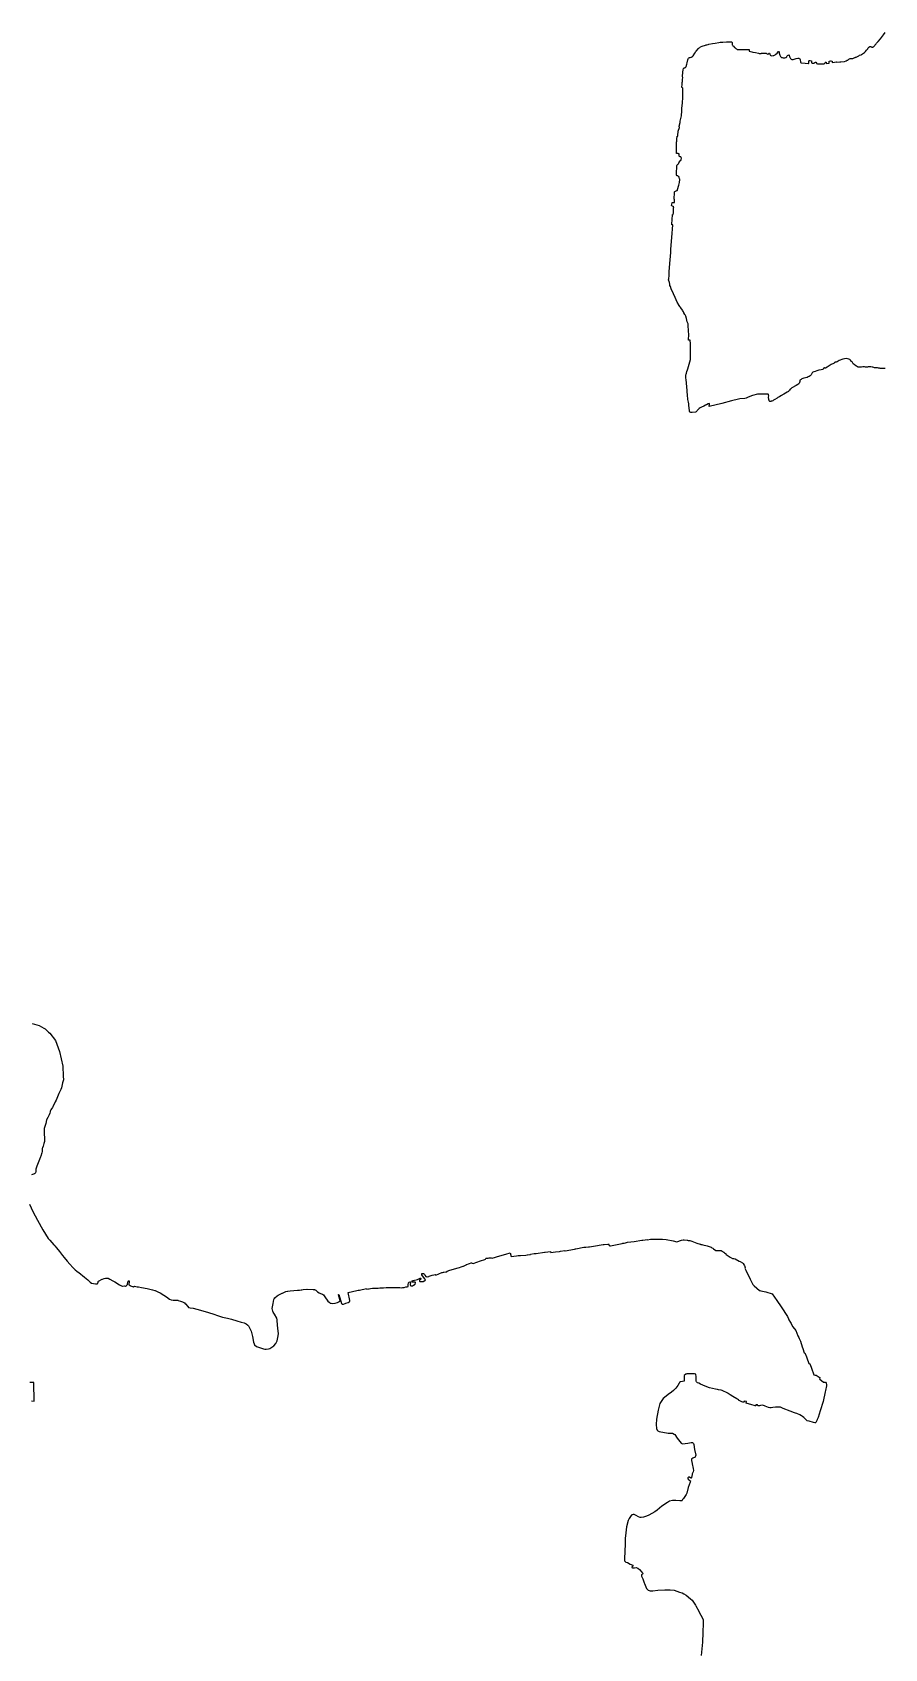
# Model space of a CAD drawing. Header units: inches. Extents: x 1341578 to 1502124, y 557203 to 748561.
# Drawn here: x 1483355 to 1487694, y 588468 to 596690 of the extents above; entities that cross this region are included whole.
import ezdxf

# ---------------------------------------------------------------- set-up
doc = ezdxf.new("R2010")
doc.units = ezdxf.units.IN
doc.header["$MEASUREMENT"] = 0
doc.layers.add('Zipcode', color=7, linetype='Continuous')

msp = doc.modelspace()

# ---------------------------------------------------------------- linework, layer by layer
at = {"layer": 'Zipcode'}
for points in [[(1487695.8, 594979.7), (1487691.7, 594980.2), (1487688.2, 594980.6), (1487684.1, 594980), (1487677.7, 594979.6), (1487674.8, 594979.7), (1487670.3, 594980.6), (1487666.8, 594981.3), (1487661.8, 594982.1), (1487656.6, 594982.4), (1487653.6, 594982.6), (1487645.1, 594983), (1487641, 594984), (1487638.9, 594984.5), (1487632.7, 594986.4), (1487630.6, 594987.3), (1487622.6, 594988.3), (1487615.7, 594988.3), (1487610, 594988), (1487605.9, 594987.4), (1487596.4, 594987.2), (1487590.7, 594987.7), (1487587.5, 594987.8), (1487584.4, 594987.9), (1487582.6, 594987.8), (1487576.3, 594987.1), (1487564.7, 594985.9), (1487560.8, 594986.3), (1487558, 594987.2), (1487554.8, 594988.7), (1487550.7, 594991.2), (1487547.4, 594993.7), (1487538, 595000.3), (1487533.7, 595003.9), (1487531.4, 595007.1), (1487529.9, 595010.3), (1487527.5, 595013.6), (1487525.2, 595016), (1487520.3, 595022.2), (1487515.6, 595026.2), (1487510.4, 595027.6), (1487504.2, 595029.7), (1487497.7, 595030.1), (1487480.7, 595026.8), (1487461.8, 595021.3), (1487450.9, 595013.9), (1487446.4, 595012.3), (1487442.1, 595011.6), (1487440, 595011), (1487437.8, 595009.7), (1487435.6, 595007.6), (1487432.3, 595004.8), (1487420.7, 594999.3), (1487400.8, 594986.7), (1487393, 594981.8), (1487389.6, 594981.3), (1487387.3, 594982.4), (1487384.7, 594982.7), (1487382.9, 594981.2), (1487381.6, 594979.4), (1487379.9, 594977.2), (1487376.5, 594974.4), (1487369.7, 594973), (1487359.1, 594970.7), (1487352.9, 594969.8), (1487348.5, 594968.4), (1487339.5, 594965.2), (1487332.2, 594962.9), (1487327.6, 594960.5), (1487324.6, 594957.8), (1487322.6, 594954.4), (1487320.5, 594950.8), (1487318.9, 594948.2), (1487314, 594943.2), (1487309.3, 594939.8), (1487304.2, 594937.4), (1487298.5, 594934.5), (1487282, 594929.8), (1487277, 594928.6), (1487271.5, 594927.2), (1487267.7, 594924.6), (1487264.2, 594922), (1487262.3, 594919.8), (1487261.5, 594917.4), (1487260.9, 594914.3), (1487259.9, 594909.3), (1487259.5, 594907.2), (1487258.7, 594904.4), (1487257.1, 594901.7), (1487256.4, 594901.3), (1487251.3, 594898.3), (1487243.1, 594893.4), (1487221.7, 594881), (1487216.3, 594877.2), (1487211.7, 594873.9), (1487208.7, 594869.7), (1487206.2, 594866.4), (1487203.5, 594863.2), (1487197.5, 594858.8), (1487180.3, 594848.5), (1487173.7, 594845.4), (1487172.3, 594844.7), (1487167.5, 594842.4), (1487159.1, 594838), (1487154.1, 594834.5), (1487150.1, 594831.5), (1487146.7, 594829), (1487133.7, 594821.9), (1487127.8, 594818.3), (1487124.1, 594816), (1487119.6, 594814), (1487115.8, 594812.8), (1487113.6, 594812.5), (1487110.4, 594812.1), (1487108.7, 594812.5), (1487106.7, 594813.9), (1487106.1, 594814.9), (1487106, 594815.1), (1487105.4, 594817.1), (1487104.2, 594821.5), (1487104.1, 594821.9), (1487103.4, 594825.2), (1487102.8, 594828.6), (1487102.6, 594831.7), (1487102, 594834.1), (1487103.1, 594841.6), (1487102.7, 594844), (1487101.4, 594847.7), (1487100, 594848.9), (1487096.4, 594848.9), (1487090.4, 594849), (1487084.7, 594849.1), (1487080.8, 594849.3), (1487075.3, 594848.4), (1487054.2, 594849.8), (1487053, 594849.8), (1487051.7, 594849.8), (1487048, 594848.8), (1487046.3, 594848.4), (1487020.6, 594842), (1487006.5, 594837.7), (1486995.1, 594831.9), (1486988.6, 594829.5), (1486982.5, 594827.4), (1486956.5, 594824.8), (1486948.9, 594823.6), (1486913.9, 594814.5), (1486865.1, 594802.1), (1486800.7, 594785.9), (1486802.3, 594798.8), (1486802.3, 594800.8), (1486802.3, 594800.8), (1486801.1, 594801.4), (1486798.6, 594800.9), (1486795.6, 594799.4), (1486786.9, 594795.2), (1486786.5, 594795), (1486785.7, 594794.6), (1486781.3, 594792.6), (1486781.3, 594792.6), (1486773.2, 594788.8), (1486761.6, 594783.5), (1486754.8, 594779.7), (1486750.1, 594776.6), (1486745.7, 594773.2), (1486740.8, 594767.8), (1486739.1, 594765.4), (1486737.2, 594762.1), (1486737.2, 594762.1), (1486735.9, 594760.4), (1486733.7, 594758.8), (1486730.9, 594757.6), (1486713.5, 594756.4), (1486709.6, 594756.5), (1486706.6, 594756.7), (1486704, 594757.4), (1486702.6, 594758.5), (1486702.5, 594758.7), (1486701.2, 594760.7), (1486700.9, 594761.5), (1486699.5, 594765.2), (1486696.4, 594792.6), (1486696.4, 594796), (1486696.5, 594800.8), (1486695, 594808.2), (1486692.9, 594815.7), (1486691.9, 594821.5), (1486691.3, 594828.4), (1486690.5, 594839.4), (1486688.3, 594867.9), (1486683.2, 594923.3), (1486681.9, 594931.3), (1486681.1, 594937.5), (1486681.2, 594942.2), (1486681.8, 594946.8), (1486682.9, 594951.6), (1486684.1, 594955.6), (1486686.9, 594964.2), (1486689.7, 594973.5), (1486691.4, 594978.9), (1486698.6, 595002.2), (1486705.7, 595026), (1486705.5, 595030.5), (1486704.9, 595036.7), (1486704.9, 595050.1), (1486705.2, 595061.3), (1486705.4, 595067.7), (1486705.5, 595073), (1486704.6, 595110.5), (1486703.7, 595118.7), (1486703.5, 595123.9), (1486694.9, 595124), (1486695.6, 595135.4), (1486695.9, 595141.8), (1486696.3, 595149), (1486694, 595197), (1486693.7, 595198.9), (1486692.7, 595205.9), (1486692.6, 595206.2), (1486688.4, 595217.4), (1486684.5, 595234.6), (1486681.6, 595245.2), (1486679.6, 595249.5), (1486677.7, 595252.5), (1486676.7, 595254.1), (1486671.4, 595263.4), (1486670.7, 595264.6), (1486669.3, 595268.4), (1486667, 595272.9), (1486663.8, 595276.8), (1486655.7, 595289.2), (1486652.7, 595292.5), (1486652, 595293.5), (1486646.3, 595301.9), (1486645.7, 595302.8), (1486638, 595317.3), (1486626.3, 595340.8), (1486618.1, 595359), (1486606.9, 595385.8), (1486602.8, 595396.3), (1486600.7, 595402.1), (1486600, 595406.6), (1486599.5, 595410.3), (1486598.8, 595413.9), (1486597.6, 595417.9), (1486594, 595431.4), (1486594.5, 595436.3), (1486595.8, 595452.7), (1486596.4, 595460.7), (1486597.3, 595471.5), (1486600.4, 595513.7), (1486604.7, 595570.4), (1486605.3, 595579.6), (1486605.8, 595587.5), (1486609.6, 595646.6), (1486614.5, 595711.3), (1486610.1, 595710.9), (1486610.1, 595711.6), (1486610.7, 595720.2), (1486611.4, 595730.6), (1486611.5, 595731.6), (1486612.2, 595742.3), (1486613.4, 595755.8), (1486614, 595763.5), (1486614, 595763.8), (1486616.7, 595763.8), (1486617.3, 595764.9), (1486617.7, 595767.3), (1486617.9, 595769.6), (1486618.5, 595780.7), (1486618.7, 595784.6), (1486619.3, 595796.4), (1486619.6, 595801.4), (1486618.8, 595802.9), (1486616.7, 595803.8), (1486613.2, 595805.3), (1486609.4, 595807), (1486609.1, 595808.1), (1486609.2, 595808.7), (1486612.4, 595823.1), (1486612.5, 595823.7), (1486613.7, 595823.6), (1486614.1, 595823.6), (1486618.7, 595823.5), (1486620.8, 595823.5), (1486622.6, 595823.4), (1486623, 595824.5), (1486623, 595826.9), (1486623, 595830.5), (1486622.9, 595834.1), (1486622.9, 595839.2), (1486622.8, 595840.7), (1486622.7, 595844.9), (1486622.6, 595847.6), (1486623.6, 595868.6), (1486623.9, 595874.5), (1486624.2, 595879), (1486624.2, 595879.1), (1486625.9, 595880.8), (1486629.3, 595882), (1486632.1, 595883.1), (1486635.2, 595884.5), (1486636.7, 595885.6), (1486638.5, 595887.3), (1486639.7, 595889.9), (1486645.4, 595911.9), (1486649.1, 595926.3), (1486649.8, 595932.2), (1486650.1, 595936.7), (1486650.2, 595942.3), (1486649.8, 595944.6), (1486648.2, 595951.6), (1486646.9, 595954), (1486644.4, 595957), (1486640.9, 595959), (1486638, 595959.6), (1486636.4, 595959.9), (1486635.3, 595961.5), (1486634.5, 595964), (1486634.7, 595987.3), (1486634.8, 595993.6), (1486634.9, 596002.8), (1486634.9, 596006.5), (1486634.9, 596009.1), (1486635.4, 596011.7), (1486636.5, 596013.3), (1486637.7, 596014.7), (1486639.5, 596016.6), (1486641.8, 596019.5), (1486644, 596022.8), (1486645.9, 596025.4), (1486646.8, 596026.6), (1486648, 596029.3), (1486648.3, 596030), (1486651.9, 596036.3), (1486653.8, 596037.1), (1486656.4, 596038.5), (1486657.9, 596042.2), (1486658.6, 596050.2), (1486658.1, 596053.7), (1486656, 596055.7), (1486652.8, 596057.1), (1486649.9, 596058.3), (1486647.8, 596060.6), (1486647.3, 596063.4), (1486647, 596067.7), (1486646.7, 596071.1), (1486644.4, 596072.5), (1486641.7, 596072.8), (1486634.2, 596074), (1486633.8, 596074.6), (1486633.8, 596075.5), (1486633.8, 596081.9), (1486633.6, 596116.3), (1486634.6, 596131.3), (1486635, 596136.7), (1486635.8, 596147.3), (1486637, 596159.3), (1486637.3, 596160.9), (1486637.5, 596161), (1486637.9, 596161.2), (1486639.4, 596161.8), (1486639.5, 596161.8), (1486640.2, 596162.1), (1486640.7, 596170), (1486642.3, 596181.6), (1486643.2, 596187.5), (1486643.7, 596191.3), (1486646.9, 596200.7), (1486648.5, 596205.8), (1486648.5, 596208.3), (1486647.8, 596209.8), (1486647.2, 596212.1), (1486651.8, 596231.6), (1486653.2, 596237.7), (1486659.4, 596264.2), (1486661, 596290.6), (1486661.8, 596304.2), (1486664, 596330.1), (1486664.4, 596335.8), (1486665.9, 596353.8), (1486666.1, 596379.4), (1486666.2, 596384.5), (1486666.3, 596397.9), (1486666.1, 596405.6), (1486665.4, 596406.3), (1486665.1, 596406.7), (1486663.1, 596407.5), (1486662, 596409), (1486661.7, 596410.3), (1486662.7, 596425.1), (1486663.5, 596434.9), (1486664, 596440.2), (1486664.9, 596452.1), (1486665.7, 596458.2), (1486665.5, 596460), (1486664.6, 596462.7), (1486664, 596465.7), (1486664.1, 596469.6), (1486665.9, 596481.4), (1486666.7, 596486.5), (1486668.5, 596498.6), (1486669.8, 596505.6), (1486671.4, 596508.3), (1486675, 596509.1), (1486676.8, 596509.4), (1486678.6, 596510.1), (1486680.2, 596511.6), (1486681.3, 596513.3), (1486682.4, 596515.7), (1486685.9, 596528.6), (1486687.5, 596534.1), (1486691.7, 596549.3), (1486693, 596554.9), (1486694.6, 596558.6), (1486696.2, 596560.5), (1486697.8, 596560.8), (1486699.6, 596561.2), (1486704.2, 596562.2), (1486708, 596563.3), (1486710.9, 596564), (1486712.1, 596564.6), (1486714, 596565.4), (1486719.2, 596570), (1486727, 596583.3), (1486727.5, 596584.2), (1486728.5, 596586.1), (1486730.4, 596590.2), (1486733.7, 596594.6), (1486746.3, 596607.9), (1486746.3, 596607.9), (1486749.8, 596610.5), (1486752, 596612.3), (1486752.9, 596613.1), (1486756.6, 596615.4), (1486756.9, 596615.6), (1486764.2, 596618.9), (1486781.5, 596624.5), (1486785.6, 596625.8), (1486786.4, 596626), (1486788.7, 596626.5), (1486794.8, 596627.8), (1486799, 596628.7), (1486816.5, 596633), (1486830.6, 596635.3), (1486848.6, 596638.2), (1486856.4, 596639.3), (1486870.1, 596640), (1486889.2, 596641.2), (1486899.3, 596641.5), (1486899.8, 596641.5), (1486913, 596641), (1486914.7, 596640.4), (1486916.4, 596638.8), (1486917.1, 596636.9), (1486917.8, 596633.6), (1486917.7, 596630.7), (1486917.3, 596627.6), (1486917.6, 596625.6), (1486918.8, 596623.8), (1486921.3, 596621.3), (1486923.7, 596618.9), (1486929.7, 596613.1), (1486932.5, 596610.2), (1486935.2, 596607.7), (1486938.8, 596605.2), (1486940.9, 596603.7), (1486941.8, 596603.5), (1486943.1, 596603.1), (1486965.5, 596603.2), (1486971.5, 596603.1), (1486977.5, 596602.9), (1486991.2, 596602.7), (1487002.2, 596603.1), (1487002.9, 596603.1), (1487004.3, 596602.2), (1487004, 596598), (1487003.6, 596593.7), (1487017.9, 596590.5), (1487023.1, 596589.4), (1487035.3, 596586.7), (1487036.5, 596586.4), (1487051.2, 596583.1), (1487055.3, 596581.8), (1487057.6, 596581.7), (1487060.7, 596582), (1487062.9, 596582.4), (1487065.3, 596582.8), (1487066.7, 596583.1), (1487069.7, 596583.2), (1487087.5, 596583.3), (1487090, 596583), (1487092.3, 596582.5), (1487092.7, 596582.3), (1487099.6, 596578.8), (1487100.5, 596578.9), (1487101, 596579), (1487102.1, 596579.8), (1487104.3, 596581.9), (1487106.3, 596583.3), (1487107.8, 596583.1), (1487108.7, 596580.7), (1487109.5, 596577.8), (1487110, 596575.3), (1487111.1, 596573.1), (1487113.6, 596571.3), (1487116.8, 596570.6), (1487125.3, 596571.5), (1487129, 596572.1), (1487132.3, 596573.7), (1487135.4, 596576), (1487139.7, 596579.3), (1487146.8, 596584.5), (1487152.3, 596591.4), (1487153.7, 596592.7), (1487155, 596592.1), (1487155.9, 596590.4), (1487156.4, 596587.3), (1487157.2, 596584.2), (1487158.1, 596579.1), (1487159.7, 596574), (1487161.4, 596570.1), (1487163.3, 596566.9), (1487165.7, 596564.3), (1487168.6, 596562.5), (1487172.3, 596561.3), (1487177, 596560.4), (1487184.6, 596560.3), (1487190.9, 596561.7), (1487192.5, 596562.5), (1487194.7, 596564.3), (1487196.2, 596566.7), (1487197.8, 596570.1), (1487199.5, 596572.3), (1487205.9, 596575.3), (1487207.1, 596574.3), (1487208, 596572), (1487208.9, 596569.2), (1487209.4, 596565.8), (1487210.1, 596562.7), (1487214.1, 596557.4), (1487216.3, 596555.2), (1487218.2, 596553.6), (1487220.8, 596552.1), (1487223.5, 596551.2), (1487227.8, 596551.6), (1487233.5, 596553.8), (1487243, 596557), (1487252.1, 596558.3), (1487255.8, 596557.7), (1487258.3, 596556.7), (1487260.8, 596554.1), (1487262.5, 596551.1), (1487263.4, 596548.2), (1487264.3, 596540.9), (1487265.5, 596537.3), (1487266.1, 596535.8), (1487266.3, 596535.4), (1487289, 596533.5), (1487306.3, 596531.7), (1487307, 596531.9), (1487307, 596532), (1487308.1, 596544.7), (1487310.2, 596547), (1487314.9, 596546.9), (1487321, 596545.4), (1487321.3, 596545.3), (1487321.1, 596539.3), (1487320.9, 596538.3), (1487320.9, 596536.2), (1487320.8, 596534.7), (1487321.8, 596534), (1487323.8, 596533.5), (1487327.7, 596533.1), (1487330.8, 596532.5), (1487333.2, 596533), (1487337.6, 596535.7), (1487339.7, 596537.1), (1487342.1, 596538.3), (1487344.2, 596538.7), (1487345.2, 596537.8), (1487345.5, 596536.6), (1487345.9, 596533.8), (1487346.3, 596531.2), (1487351.5, 596530.2), (1487358.2, 596530.2), (1487366.5, 596530), (1487372.3, 596529.9), (1487384.2, 596530.2), (1487386.1, 596530.2), (1487387.2, 596530.6), (1487388.9, 596532.6), (1487391.1, 596535.5), (1487393.1, 596538.3), (1487394.3, 596538.8), (1487395.1, 596538.6), (1487395.2, 596536.6), (1487395.4, 596532.3), (1487395.8, 596530.5), (1487410.1, 596533.3), (1487410.6, 596534.5), (1487410.6, 596541.9), (1487411.2, 596542.7), (1487417, 596544.5), (1487418.1, 596544.6), (1487420.2, 596544.6), (1487424.3, 596543.7), (1487425.5, 596543.2), (1487425.6, 596538.5), (1487426.1, 596537.2), (1487428, 596536.5), (1487448.8, 596539.3), (1487448.8, 596539.3), (1487449.6, 596537.9), (1487450.4, 596538), (1487465, 596539.6), (1487468.9, 596540), (1487470.9, 596540.2), (1487489, 596542.1), (1487497.8, 596545.4), (1487502, 596547.4), (1487505.2, 596548.3), (1487507.9, 596549.3), (1487509.7, 596550.9), (1487511.3, 596552.8), (1487514.7, 596555.2), (1487517, 596556.1), (1487522.3, 596556.4), (1487525.7, 596556), (1487528.1, 596556), (1487528.4, 596556), (1487530.6, 596556.5), (1487531.3, 596556.7), (1487534.4, 596558.1), (1487538.3, 596559.9), (1487541.1, 596560.9), (1487543.1, 596561.9), (1487545.5, 596562.9), (1487548.1, 596564), (1487561.7, 596570.3), (1487566.1, 596573.1), (1487571.3, 596574.9), (1487573.4, 596575.4), (1487575.9, 596576.6), (1487580.4, 596579.5), (1487591.2, 596587.9), (1487593.5, 596589.7), (1487596.6, 596592.9), (1487601.6, 596599.5), (1487607, 596606.6), (1487610, 596610.7), (1487613.6, 596613.9), (1487618.3, 596617.4), (1487621.8, 596616.9), (1487624.2, 596616.3), (1487624.7, 596616), (1487626.9, 596615.2), (1487628.6, 596614.7), (1487631.1, 596614.4), (1487633.5, 596615), (1487635.1, 596615.6), (1487636.1, 596616.7), (1487649.9, 596631.7), (1487652.6, 596634.6), (1487660.2, 596642.8), (1487671.8, 596655.9), (1487687, 596676.7), (1487695.8, 596689.7)], [(1483354.3, 591647.7), (1483389.5, 591637.1), (1483413.8, 591624.2), (1483420.2, 591620.7), (1483433.4, 591609), (1483438.3, 591604.6), (1483444.3, 591599.2), (1483473.4, 591562.4), (1483493.9, 591505.7), (1483510.1, 591430.4), (1483512.8, 591380.4), (1483513.7, 591361.4), (1483509.3, 591346.4), (1483504.4, 591320.8), (1483500.7, 591312.2), (1483495.3, 591301.6), (1483490.6, 591291.4), (1483490.6, 591291.3), (1483475.9, 591258.9), (1483471.5, 591249.3), (1483469.9, 591245), (1483462.4, 591232.1), (1483460.1, 591223.5), (1483458.1, 591220.3), (1483452.5, 591214.2), (1483452.5, 591214.1), (1483449.4, 591209.4), (1483446.3, 591202.3), (1483445.8, 591199.6), (1483444.1, 591191.8), (1483441.5, 591182.8), (1483433.6, 591169.2), (1483427.5, 591158.6), (1483424.2, 591140.3), (1483418.5, 591124.5), (1483415.5, 591114.3), (1483415.1, 591105.9), (1483415.6, 591098.9), (1483416.2, 591081.2), (1483416.7, 591069.2), (1483416.8, 591058.5), (1483416.7, 591048.7), (1483414.2, 591038.2), (1483410.9, 591024.8), (1483406.7, 591016.5), (1483405.7, 591013.1), (1483404.7, 591006.6), (1483405, 590999.8), (1483405, 590997.8), (1483403.2, 590991.1), (1483397.9, 590974.1), (1483396.7, 590970.6), (1483391.5, 590956), (1483379, 590921.8), (1483373.9, 590907.8), (1483373.6, 590903.2), (1483373.1, 590895.7), (1483371.5, 590889.2), (1483369.8, 590886.3), (1483367.4, 590884.1), (1483366.1, 590883.6), (1483365.2, 590883.3), (1483362.1, 590881.7), (1483351.2, 590878.6)], [(1483341.1, 590729.7), (1483358.7, 590692.2), (1483381.4, 590648.2), (1483409.6, 590598), (1483435.9, 590555.2), (1483444.6, 590546.1), (1483465.6, 590522.7), (1483470, 590517.8), (1483478.1, 590507.6), (1483493, 590489.1), (1483493, 590489), (1483509.6, 590468.3), (1483517.8, 590457.9), (1483532.3, 590438.4), (1483546, 590423.3), (1483546.1, 590423.2), (1483561.9, 590407), (1483566.6, 590402.3), (1483574, 590394.9), (1483581.4, 590389.2), (1483588.4, 590383.8), (1483591.5, 590381.4), (1483621.6, 590358.5), (1483637.1, 590344.1), (1483650.5, 590332.4), (1483656, 590328), (1483666.3, 590325.3), (1483677.7, 590323.6), (1483685.2, 590323.9), (1483688.3, 590324.8), (1483689.4, 590326.6), (1483690.4, 590331.8), (1483690.8, 590333.8), (1483691.1, 590335.4), (1483692.1, 590336.7), (1483692.3, 590337.1), (1483711.6, 590347), (1483713.1, 590347.8), (1483721.7, 590351.5), (1483728.5, 590353.1), (1483731.3, 590353), (1483735.7, 590352.7), (1483741.9, 590352.3), (1483750.5, 590348.5), (1483764.6, 590340), (1483775.4, 590334.1), (1483798.4, 590319), (1483798.4, 590319), (1483809.3, 590313.2), (1483813.6, 590312.7), (1483815.2, 590312.6), (1483824.2, 590313.2), (1483829.8, 590312.3), (1483831.2, 590312.7), (1483832.9, 590313.2), (1483836.4, 590315), (1483837.1, 590316.4), (1483839.1, 590320.7), (1483842.1, 590333.1), (1483843.9, 590338.3), (1483845.5, 590339.5), (1483847.1, 590340), (1483848, 590339.8), (1483849, 590337.2), (1483848.9, 590334.4), (1483847.8, 590330.3), (1483846.2, 590323.9), (1483846.9, 590320.5), (1483847.8, 590319.1), (1483848.1, 590318.7), (1483848.2, 590318.6), (1483852.7, 590315.7), (1483854.1, 590314.8), (1483854.9, 590314.4), (1483855.5, 590314.2), (1483864.4, 590310.3), (1483870.9, 590308.9), (1483872.1, 590309.2), (1483872.2, 590309.4), (1483873.2, 590310.7), (1483873.5, 590311.1), (1483874.3, 590311.9), (1483875.8, 590311.9), (1483888.1, 590309.4), (1483894.9, 590308), (1483911, 590304.8), (1483939.2, 590300.4), (1483966.8, 590293.9), (1483967.3, 590293.8), (1483978.4, 590290), (1483980.1, 590289.5), (1483993.9, 590283.4), (1484006.5, 590277.6), (1484025.4, 590266.3), (1484038.6, 590257.7), (1484054, 590246.5), (1484062.6, 590242.1), (1484071.8, 590240.1), (1484083.3, 590240.2), (1484089.7, 590240.1), (1484095.4, 590240), (1484097.1, 590239.9), (1484108.7, 590236.4), (1484120.4, 590232.1), (1484129.4, 590226.8), (1484134, 590222.9), (1484134.4, 590222.6), (1484146.3, 590208.5), (1484150.9, 590204.1), (1484158.2, 590201.9), (1484173.1, 590199.6), (1484211, 590190), (1484252.5, 590177.6), (1484278.6, 590168.9), (1484297.2, 590162.7), (1484322.5, 590153.6), (1484349, 590149.3), (1484368.7, 590143.6), (1484396.7, 590134.9), (1484417.8, 590129.6), (1484432.8, 590125.1), (1484443.1, 590119.8), (1484451.5, 590113.6), (1484455, 590109.5), (1484468.3, 590082.6), (1484475.1, 590055.2), (1484481.1, 590028), (1484484, 590019.1), (1484486.9, 590013.8), (1484496.3, 590005.5), (1484521.6, 589997.4), (1484531.9, 589993.1), (1484538.7, 589992), (1484546, 589992.1), (1484556.9, 589992.7), (1484564.8, 589995.8), (1484570, 589998.7), (1484583.8, 590008.5), (1484594.6, 590020.6), (1484602, 590033.2), (1484606.6, 590059.9), (1484607.5, 590071.4), (1484605.3, 590096.7), (1484602.9, 590115.8), (1484601.5, 590136.7), (1484601.4, 590141.3), (1484599, 590150), (1484587.8, 590169.6), (1484580.9, 590179.1), (1484578.6, 590184.4), (1484576.6, 590198.1), (1484581.1, 590223.6), (1484584.3, 590244.7), (1484585.8, 590247.4), (1484589.3, 590253.4), (1484601.7, 590263.3), (1484607.3, 590266.1), (1484627.4, 590276.2), (1484628.2, 590276.6), (1484645.5, 590284.6), (1484654.5, 590286.7), (1484655.3, 590286.8), (1484666.9, 590288.3), (1484704.5, 590291.8), (1484715.9, 590292.5), (1484722.9, 590293), (1484724.5, 590293.1), (1484726.8, 590293.5), (1484733.2, 590294.5), (1484752.2, 590296.9), (1484754.1, 590296.8), (1484785.5, 590295.1), (1484792.6, 590294.3), (1484793.6, 590294.2), (1484794, 590294), (1484798.5, 590291.1), (1484802, 590288.7), (1484807.5, 590282.9), (1484815.9, 590277.4), (1484822.3, 590275.4), (1484827.7, 590273.6), (1484832.5, 590271.4), (1484837.9, 590267.5), (1484844.8, 590258.3), (1484860, 590235), (1484865.9, 590230.1), (1484868.7, 590227.8), (1484872, 590226.4), (1484875.5, 590225), (1484882.6, 590223.6), (1484897.2, 590225.5), (1484909, 590229.1), (1484914.6, 590231.7), (1484917.6, 590233.4), (1484919.5, 590234.4), (1484921.4, 590237), (1484913.2, 590268.3), (1484913.2, 590268.9), (1484913.5, 590269.4), (1484913.8, 590269.6), (1484914.3, 590269.8), (1484915.2, 590269.6), (1484915.8, 590269), (1484928.9, 590223.3), (1484932.1, 590220.3), (1484938.8, 590221.1), (1484947.4, 590223.4), (1484951.5, 590224.9), (1484962.1, 590228.7), (1484968.6, 590232), (1484971.1, 590234.6), (1484971.2, 590235.4), (1484971.7, 590239.6), (1484962.5, 590280.6), (1485006.9, 590289.6), (1485014, 590291.1), (1485015.9, 590291.5), (1485016.4, 590291.6), (1485020.3, 590292.4), (1485056.2, 590299.7), (1485057.1, 590296.1), (1485065.6, 590297.8), (1485070.1, 590298.7), (1485075.7, 590299.8), (1485086.8, 590301.8), (1485103.2, 590302.3), (1485103.9, 590302.4), (1485110.8, 590302.6), (1485115.8, 590302.7), (1485123.7, 590304.3), (1485130.6, 590304.4), (1485138.1, 590304.4), (1485143.5, 590304.4), (1485156.4, 590304.5), (1485194.7, 590304.6), (1485226.2, 590304.5), (1485235.2, 590304.4), (1485240.3, 590305), (1485248, 590305.9), (1485256.5, 590309), (1485263.8, 590309.3), (1485267.8, 590310.2), (1485268.4, 590311.3), (1485268.5, 590318), (1485270.5, 590329.4), (1485270.9, 590331.6), (1485272.1, 590332.9), (1485273.4, 590333.1), (1485278.5, 590333.8), (1485278.5, 590333.8), (1485279.5, 590333.3), (1485280.4, 590330.5), (1485280.4, 590330), (1485278.7, 590321.7), (1485278.6, 590318.1), (1485279.3, 590316), (1485281.4, 590313.8), (1485283.4, 590313), (1485286.6, 590313.1), (1485289.9, 590313.8), (1485296, 590317.2), (1485303.2, 590322.6), (1485306.1, 590328.7), (1485305.5, 590331), (1485303.7, 590332), (1485301.9, 590332.3), (1485295.3, 590332.2), (1485290.6, 590333), (1485288.8, 590334), (1485288.3, 590335.3), (1485287.9, 590337.4), (1485288.7, 590338.9), (1485294.3, 590340.2), (1485315.1, 590345.2), (1485326.1, 590350.7), (1485328.6, 590352.2), (1485329.1, 590352.2), (1485331.1, 590352.1), (1485331.9, 590351.6), (1485332.2, 590351.6), (1485333.3, 590350), (1485332.8, 590347.8), (1485330.2, 590345.8), (1485326.1, 590343.2), (1485325.3, 590340.9), (1485325.3, 590340.2), (1485326.1, 590337.8), (1485326.8, 590336.6), (1485329.3, 590336.2), (1485336.4, 590335.3), (1485338.9, 590335.3), (1485344.7, 590336.2), (1485353.1, 590340.3), (1485354.6, 590341.3), (1485355.7, 590343.3), (1485354.3, 590346.8), (1485352.8, 590349.1), (1485342, 590364.5), (1485337.8, 590369.5), (1485337.1, 590373), (1485337.1, 590374.7), (1485338.2, 590376), (1485342.2, 590376.4), (1485345, 590376.4), (1485347.3, 590375.8), (1485348, 590375), (1485351.3, 590371.4), (1485353.2, 590367.8), (1485357.4, 590361.4), (1485362.6, 590359.3), (1485365.7, 590359.3), (1485373, 590361.4), (1485375.2, 590362.2), (1485380.7, 590364.2), (1485390.3, 590367.6), (1485398.9, 590369.9), (1485405.5, 590371.1), (1485407, 590370.3), (1485408.2, 590367.5), (1485439.9, 590381.4), (1485441.4, 590381.7), (1485443, 590382), (1485448.2, 590383.2), (1485449.2, 590383.4), (1485459.9, 590385.8), (1485460.8, 590385.6), (1485465.2, 590384.7), (1485465.9, 590387.4), (1485466.1, 590388.3), (1485479.5, 590392.6), (1485522.7, 590406), (1485528.8, 590407.8), (1485546.4, 590413.2), (1485546.8, 590411.7), (1485546.9, 590411.4), (1485553.1, 590415.1), (1485562.6, 590420.9), (1485564.9, 590422.3), (1485566.3, 590423.1), (1485574.9, 590425.9), (1485581.2, 590428), (1485588.5, 590430.4), (1485589.9, 590430), (1485593.1, 590429.1), (1485598.5, 590427.7), (1485636.6, 590440.6), (1485659, 590448.4), (1485662.4, 590450.2), (1485664, 590452.6), (1485664.7, 590453.7), (1485666.3, 590454.4), (1485669.6, 590454.7), (1485675.3, 590455.3), (1485680.6, 590455.8), (1485691.1, 590455.9), (1485696.3, 590454.7), (1485712.1, 590459.3), (1485718.5, 590461.3), (1485759, 590473.3), (1485765.3, 590475.2), (1485787.8, 590481.9), (1485793.2, 590462.6), (1485820.2, 590466.8), (1485827.8, 590468), (1485830.2, 590468.4), (1485836.1, 590467.8), (1485839.3, 590467.5), (1485867.2, 590470.1), (1485873.1, 590470.7), (1485875.8, 590470.9), (1485890.5, 590472.3), (1485890.9, 590472.3), (1485890.8, 590475.2), (1485890.8, 590475.3), (1485909.3, 590477.6), (1485920.4, 590479), (1485961.8, 590484.2), (1485966.1, 590484.7), (1485992.2, 590488), (1485992.5, 590486.8), (1485993.7, 590482.6), (1486018.5, 590486.2), (1486038.4, 590489.2), (1486043.6, 590489.9), (1486066, 590493.2), (1486066.3, 590492.3), (1486066.5, 590491.9), (1486114.4, 590500.5), (1486114.5, 590500.5), (1486114.8, 590500.6), (1486115.4, 590500.7), (1486120.6, 590501.6), (1486121, 590501.7), (1486121.9, 590501.8), (1486162.5, 590509.6), (1486166, 590509.8), (1486171.9, 590510.3), (1486185.5, 590511.3), (1486191.4, 590511.8), (1486212.3, 590515.3), (1486260.3, 590523.3), (1486261.4, 590523.4), (1486265.5, 590523.9), (1486286.3, 590526.4), (1486288.3, 590526.7), (1486288.9, 590523.5), (1486291.5, 590519.5), (1486293, 590518.2), (1486294.2, 590517.5), (1486297.8, 590517.8), (1486357.8, 590529.7), (1486361.3, 590530.4), (1486367.6, 590531.6), (1486373.8, 590532.7), (1486384.6, 590535.3), (1486418, 590540.1), (1486457.1, 590545.8), (1486463.4, 590546.7), (1486485.5, 590549.9), (1486486.3, 590547.2), (1486501.8, 590550.6), (1486512.8, 590550.5), (1486519.5, 590550.5), (1486524.2, 590550.4), (1486541.9, 590550.6), (1486552.9, 590550.6), (1486560.6, 590550.6), (1486562.5, 590550.6), (1486581.8, 590549), (1486616.6, 590542.6), (1486635.7, 590537.3), (1486659.4, 590546.2), (1486667.6, 590547.1), (1486673.6, 590547), (1486688.7, 590545.5), (1486689.1, 590545.4), (1486692.5, 590545), (1486698.9, 590544.2), (1486701.9, 590543.8), (1486711.7, 590541.3), (1486736.7, 590531.2), (1486755.2, 590525.7), (1486755.3, 590525.7), (1486758.2, 590524.8), (1486763.7, 590523.2), (1486767.3, 590522.1), (1486789.4, 590516.9), (1486790.5, 590516.7), (1486800.7, 590514.4), (1486810.1, 590510.1), (1486813.3, 590507.8), (1486818.1, 590504.5), (1486821.9, 590501.8), (1486834.9, 590493.4), (1486835.7, 590493.5), (1486861.3, 590494), (1486866, 590490.6), (1486868.1, 590489), (1486871.9, 590486.2), (1486872.6, 590485.7), (1486874.2, 590484.5), (1486880.1, 590480.6), (1486887.6, 590475.6), (1486887, 590473.9), (1486886.4, 590472.4), (1486902.6, 590463.3), (1486907.8, 590460.3), (1486918.6, 590453.1), (1486923.2, 590452.8), (1486925.6, 590452.7), (1486932.9, 590451.2), (1486953, 590440), (1486957.2, 590437.6), (1486970.3, 590430.1), (1486973, 590427.1), (1486978.5, 590419.4), (1486979.6, 590417.8), (1486982.3, 590412.2), (1486982.9, 590409.3), (1486981.1, 590404.3), (1486987.5, 590393.7), (1487009.4, 590347.8), (1487023.1, 590320.1), (1487024.2, 590319.1), (1487029.3, 590314.5), (1487055.7, 590290.6), (1487057.4, 590290.2), (1487062.3, 590288.9), (1487088, 590282.4), (1487121.4, 590273.8), (1487144.8, 590239.8), (1487166.3, 590206.6), (1487198.4, 590157.7), (1487204, 590145.3), (1487205.4, 590140.8), (1487214.6, 590127.4), (1487217.4, 590122.2), (1487220, 590117.5), (1487226.7, 590105.3), (1487241.7, 590086.5), (1487252.3, 590058.6), (1487255.8, 590051), (1487258.4, 590045.3), (1487264.6, 590031.7), (1487273.8, 590004.2), (1487276.8, 589995.5), (1487284.3, 589973.1), (1487287.3, 589972.4), (1487294.8, 589953.1), (1487296.9, 589947.6), (1487308.2, 589918.3), (1487311.9, 589917.7), (1487318.5, 589900.8), (1487321, 589894.3), (1487333.6, 589861.7), (1487340.2, 589860), (1487344.5, 589858.8), (1487345.2, 589858.6), (1487364.5, 589845.3), (1487363.2, 589842.7), (1487362.1, 589840.3), (1487362.9, 589839.6), (1487381.8, 589823.2), (1487388.9, 589823.3), (1487391.4, 589823.3), (1487391.7, 589823.3), (1487395.4, 589819), (1487397.6, 589812), (1487397.4, 589804.6), (1487392.2, 589781), (1487390.8, 589774.7), (1487380, 589725.9), (1487364.7, 589677.3), (1487354.3, 589644.2), (1487350.2, 589634), (1487349.8, 589633), (1487346.7, 589625.3), (1487343.4, 589619.3), (1487342.7, 589618.2), (1487340.8, 589617.5), (1487338, 589617.1), (1487332, 589618.4), (1487309.3, 589624.8), (1487299.7, 589627.8), (1487293.3, 589632.5), (1487282.2, 589643.2), (1487275.2, 589649.9), (1487270.5, 589652.9), (1487262.4, 589657.8), (1487245.6, 589664), (1487239.2, 589666.4), (1487233.8, 589668.5), (1487211.6, 589676.9), (1487176.1, 589689.6), (1487162.5, 589696.4), (1487156, 589697.1), (1487149.4, 589697.1), (1487138, 589696.4), (1487124.6, 589695.2), (1487115.8, 589693), (1487109.2, 589693.1), (1487101.6, 589694.6), (1487086, 589701.1), (1487082, 589702.6), (1487072.2, 589706.2), (1487062.2, 589705.7), (1487055.6, 589704.2), (1487051.6, 589703.3), (1487049.5, 589703.3), (1487047.8, 589703.8), (1487047.7, 589704.1), (1487046.1, 589708), (1487038.3, 589709.1), (1487038, 589707), (1487037.6, 589704.7), (1487036.9, 589703.8), (1487036.8, 589703.8), (1487036, 589703.1), (1487034.8, 589703.4), (1487033.6, 589703.8), (1487028.5, 589705.1), (1487017.8, 589708), (1486999.7, 589712.9), (1486994.2, 589714.4), (1486987.7, 589716.2), (1486987.7, 589716.5), (1486989.4, 589725.9), (1486989.3, 589725.9), (1486979.8, 589727.9), (1486979.6, 589728), (1486979.3, 589725.8), (1486978.7, 589721.6), (1486978.6, 589721.6), (1486974.3, 589722.2), (1486972.2, 589722.5), (1486966.1, 589723.7), (1486949.8, 589731.6), (1486950.6, 589734.2), (1486941.7, 589738.9), (1486920, 589751.2), (1486907.1, 589759.2), (1486901.7, 589762.6), (1486896.5, 589765.8), (1486894.5, 589767), (1486866.2, 589781.4), (1486861.1, 589782.7), (1486860.8, 589782.8), (1486847.8, 589785.5), (1486842.7, 589786.6), (1486831.9, 589788.9), (1486802.7, 589794.9), (1486780.5, 589802.6), (1486756.3, 589813.7), (1486746.8, 589818.4), (1486741.3, 589821.2), (1486737, 589823.3), (1486735.9, 589824.9), (1486734.8, 589828.5), (1486733.8, 589837.1), (1486733.6, 589838.8), (1486733.7, 589854.8), (1486733.1, 589861), (1486731.7, 589864.1), (1486730.9, 589864.8), (1486725.2, 589865.8), (1486712, 589866.4), (1486709.7, 589866.4), (1486697.4, 589866.5), (1486687.3, 589866), (1486683, 589865), (1486681.8, 589864.7), (1486672.5, 589856.9), (1486673.6, 589853.7), (1486673.4, 589831.2), (1486673.4, 589828.7), (1486670.8, 589828.1), (1486665, 589826.8), (1486654.8, 589825.1), (1486649.7, 589822.1), (1486647.1, 589818.8), (1486641.3, 589807.5), (1486631.3, 589793.5), (1486619, 589780.6), (1486607.9, 589773.5), (1486591.4, 589761.6), (1486572.2, 589745.2), (1486566, 589740.9), (1486562.1, 589735.4), (1486548.9, 589716), (1486540.5, 589680.6), (1486531.5, 589635.1), (1486530, 589608.3), (1486532.5, 589587.3), (1486535.4, 589579), (1486539, 589576.5), (1486545.3, 589572.7), (1486592.3, 589564.8), (1486613.3, 589564.2), (1486621.4, 589559.7), (1486625.1, 589557.4), (1486637.9, 589539.7), (1486657.4, 589512.9), (1486660.4, 589511.8), (1486664, 589510.9), (1486691, 589514.1), (1486709.4, 589516.4), (1486713.8, 589516.8), (1486716.1, 589516.2), (1486717.8, 589515), (1486720.2, 589511.7), (1486721.8, 589506.9), (1486726, 589482), (1486731.5, 589452.8), (1486731.4, 589447.3), (1486729.6, 589443.7), (1486728.9, 589442.6), (1486717.3, 589437.3), (1486712, 589434.5), (1486710.6, 589431.9), (1486710.6, 589431.8), (1486710.6, 589431.7), (1486710.1, 589427.5), (1486710.4, 589423.8), (1486711.8, 589419.7), (1486714.5, 589408.8), (1486718.7, 589384.8), (1486720.1, 589375.1), (1486718.9, 589367.9), (1486714.1, 589357.6), (1486712.9, 589354.5), (1486710.8, 589339.6), (1486709.7, 589336.5), (1486708.9, 589336), (1486708.7, 589335.9), (1486707.7, 589335.9), (1486706.1, 589336.5), (1486702.2, 589339.6), (1486697.4, 589342), (1486694.9, 589341.3), (1486693, 589339.2), (1486692, 589337.9), (1486691.9, 589335.2), (1486694, 589330.9), (1486701.4, 589324.2), (1486704.2, 589322.4), (1486704.5, 589321.3), (1486703, 589315.3), (1486693.2, 589287.9), (1486686.4, 589259.7), (1486683.1, 589251.9), (1486676.9, 589242), (1486669, 589232.2), (1486664.9, 589226.2), (1486662.1, 589221), (1486660.6, 589220.4), (1486650.8, 589220), (1486630.7, 589222.6), (1486618.5, 589222.4), (1486613.8, 589222.4), (1486598.2, 589218.2), (1486587.6, 589212.4), (1486559.6, 589193.1), (1486536.2, 589172.9), (1486523.1, 589163.9), (1486493.7, 589147.5), (1486481.8, 589141.6), (1486466, 589137.2), (1486454.5, 589136), (1486448.8, 589136.1), (1486440, 589139.2), (1486429.4, 589144.8), (1486417.9, 589150.3), (1486412.8, 589150.5), (1486410.1, 589149.7), (1486406.3, 589148.1), (1486404, 589145.5), (1486392.7, 589129.9), (1486387.1, 589119.5), (1486380.1, 589088.5), (1486376.5, 589057.5), (1486373, 589028.9), (1486372.8, 589021), (1486372, 588995.2), (1486370.7, 588969.8), (1486369.6, 588919.9), (1486370.1, 588915.1), (1486372, 588910.8), (1486375.3, 588908.5), (1486383.9, 588905.9), (1486398.2, 588898.1), (1486411.4, 588892.9), (1486412.5, 588891.7), (1486412.5, 588889.6), (1486411.7, 588887.9), (1486409.5, 588886.5), (1486406.5, 588884.3), (1486406.2, 588883.8), (1486406, 588882.5), (1486407.3, 588880.5), (1486409.6, 588879.7), (1486413.7, 588879.1), (1486420.4, 588879.7), (1486428.6, 588880.3), (1486436.6, 588878.1), (1486446.1, 588870.5), (1486458.2, 588856.5), (1486463.3, 588853), (1486464.1, 588850.4), (1486463.3, 588848.7), (1486462.4, 588848.4), (1486460.3, 588846.9), (1486457.6, 588845.1), (1486456.1, 588843), (1486456.1, 588840.2), (1486456.2, 588837.4), (1486462.7, 588822.7), (1486469.6, 588802.3), (1486470.7, 588799), (1486480.4, 588774.1), (1486484, 588770.1), (1486489.3, 588766.2), (1486494, 588763.7), (1486500.3, 588762.8), (1486512.7, 588763.2), (1486539.2, 588766.2), (1486574.2, 588768.2), (1486594.7, 588767.7), (1486602.2, 588767.5), (1486602.5, 588767.5), (1486622.6, 588765.1), (1486650, 588756.4), (1486662.2, 588753), (1486670.9, 588746.8), (1486683.3, 588740.7), (1486705.9, 588722), (1486713.1, 588714.4), (1486717.2, 588709.6), (1486729.8, 588689.3), (1486731.6, 588686.1), (1486747.5, 588658.2), (1486749.7, 588654), (1486765.5, 588623.8), (1486769.1, 588615.5), (1486770.2, 588608.8), (1486769.6, 588598.4), (1486768, 588549.9), (1486765.9, 588501.5), (1486760.1, 588433.9)], [(1483351.7, 589728.5), (1483365.5, 589726.9), (1483363.2, 589820.2), (1483363.1, 589822.1), (1483342.7, 589821.5)]]:
    msp.add_lwpolyline(points, dxfattribs=at)

doc.saveas('drawing.dxf')
